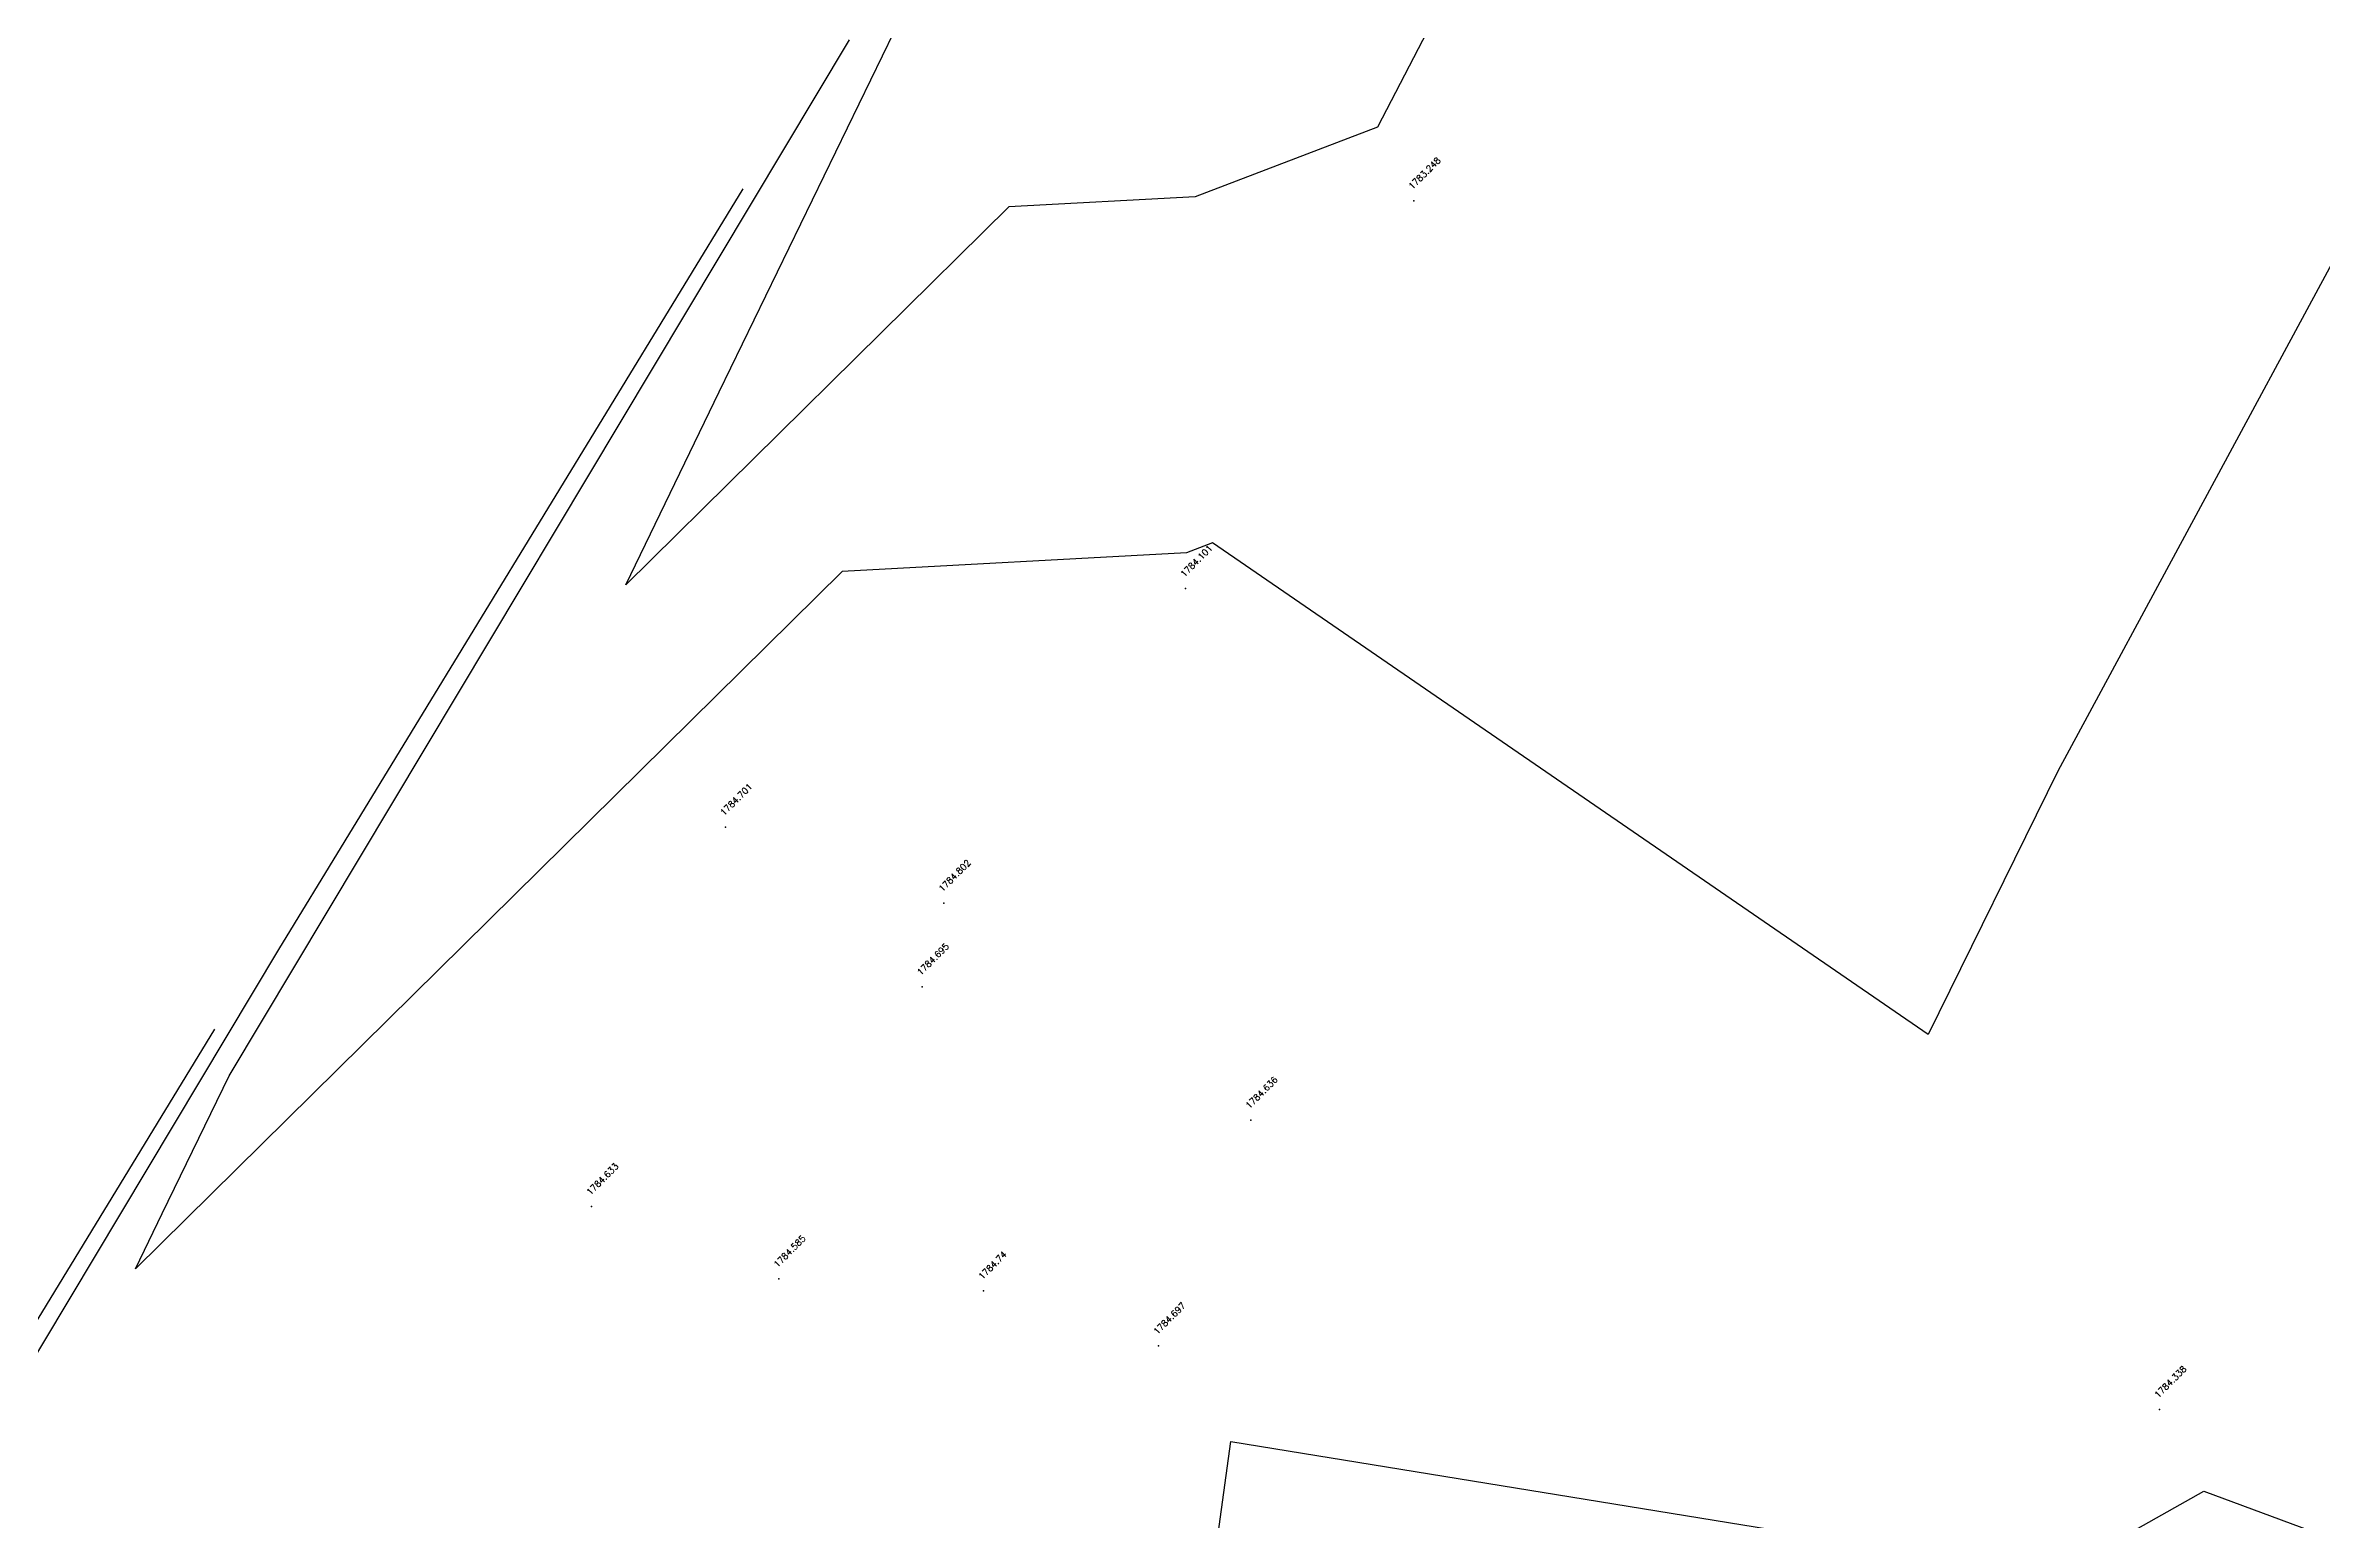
# Model space of a CAD drawing. Header units: inches. Extents: x 9956484 to 9957113, y 272553 to 273016.
# Drawn here: x 9956541.6 to 9956631.2, y 272699.4 to 272757.5 of the extents above; entities that cross this region are included whole.
import ezdxf
from ezdxf.enums import TextEntityAlignment as Align

# ---------------------------------------------------------------- set-up
doc = ezdxf.new("R2010")
doc.units = ezdxf.units.IN
doc.header["$MEASUREMENT"] = 0
for name, color, linetype in [('Contour', 4, 'Continuous'), ('Index_Contour', 8, 'Continuous'), ('Points', 7, 'Continuous'), ('Points-ELV', 6, 'Continuous'), ('Points-NUM', 4, 'Continuous'), ('Points-TXT', 3, 'Continuous')]:
    doc.layers.add(name, color=color, linetype=linetype)
doc.styles.add('romans', font='romans.shx')

# ---------------------------------------------------------------- blocks, each defined once
blk = doc.blocks.new('POINTS')
at = {"layer": 'Points'}
blk.add_line((0, 0), (0, 0), dxfattribs=at)
blk.add_point((0, 0), dxfattribs=at)
at = {"layer": 'Points-ELV', "style": 'romans'}
blk.add_attdef('ELEV', text='', height=1, rotation=45, dxfattribs=at).set_placement((0, 0), align=Align.BOTTOM_LEFT)
at = {"layer": 'Points-NUM', "style": 'romans'}
blk.add_attdef('PTNUM', text='', height=1, dxfattribs=at).set_placement((0, 0), align=Align.BOTTOM_RIGHT)
at = {"layer": 'Points-TXT', "style": 'romans'}
blk.add_attdef('DESC', text='', height=1, dxfattribs=at).set_placement((0, 0), align=Align.BOTTOM_RIGHT)

msp = doc.modelspace()

# ---------------------------------------------------------------- linework, layer by layer
at = {"layer": 'Contour'}
for points, elevation in [([(9956629.771, 272816.976), (9956624.529, 272810.158), (9956619.322, 272803.106), (9956593.98, 272754.261), (9956586.805, 272751.519), (9956579.466, 272751.118), (9956564.4, 272736.249), (9956568.072, 272743.834), (9956577.25, 272762.747), (9956598.064, 272797.51), (9956610.57, 272818.011)], 1783), ([(9956713.419, 272774.161), (9956708.896, 272758.797), (9956683.221, 272745.484), (9956637.314, 272759.632), (9956620.75, 272728.907), (9956615.648, 272718.536), (9956587.486, 272737.901), (9956586.458, 272737.508), (9956572.91, 272736.768), (9956545.098, 272709.32), (9956546.151, 272711.494), (9956548.783, 272716.917), (9956573.196, 272757.693)], 1784), ([(9956548.216, 272718.751), (9956527.058, 272684.069), (9956518.017, 272668.968), (9956528.796, 272670.86), (9956529.279, 272665.633), (9956536.608, 272671.16), (9956539.131, 272674.523), (9956551.849, 272677.333), (9956579.114, 272686.754), (9956582.416, 272689.97), (9956596.897, 272685.242), (9956597.562, 272690.086), (9956614.334, 272687.357), (9956629.135, 272695.689), (9956634.17, 272693.826)], 1786)]:
    msp.add_lwpolyline(points, dxfattribs=dict(at, elevation=elevation))
at = {"layer": 'Index_Contour', "elevation": 1785}
msp.add_lwpolyline([(9956569.001, 272751.838), (9956550.727, 272721.883), (9956530.108, 272687.445), (9956534.142, 272688.153), (9956535.419, 272674.325), (9956535.596, 272672.909), (9956541.205, 272680.385), (9956571.536, 272687.085), (9956576.955, 272688.957), (9956582.681, 272694.535), (9956586.913, 272693.154), (9956588.198, 272702.513), (9956620.601, 272697.24), (9956626.496, 272700.559), (9956635.261, 272697.314)], dxfattribs=at)

# ---------------------------------------------------------------- block references
at = {"layer": 'Points', "linetype": 'Continuous'}
ref = msp.add_blockref('POINTS', (9956595.399, 272751.362, 1783.248), dxfattribs=at)
ref.add_attrib('ELEV', '1783.248', dxfattribs={"layer": 'Points-ELV', "height": 0.25, "rotation": 45, "style": 'romans'}).set_placement((9956595.399, 272751.737, 1783.248), align=Align.BOTTOM_LEFT)
ref = msp.add_blockref('POINTS', (9956586.423, 272736.093, 1784.101), dxfattribs=at)
ref.add_attrib('ELEV', '1784.101', dxfattribs={"layer": 'Points-ELV', "height": 0.25, "rotation": 45, "style": 'romans'}).set_placement((9956586.423, 272736.468, 1784.101), align=Align.BOTTOM_LEFT)
ref = msp.add_blockref('POINTS', (9956568.314, 272726.709, 1784.701), dxfattribs=at)
ref.add_attrib('ELEV', '1784.701', dxfattribs={"layer": 'Points-ELV', "height": 0.25, "rotation": 45, "style": 'romans'}).set_placement((9956568.314, 272727.084, 1784.701), align=Align.BOTTOM_LEFT)
ref = msp.add_blockref('POINTS', (9956576.908, 272723.711, 1784.802), dxfattribs=at)
ref.add_attrib('ELEV', '1784.802', dxfattribs={"layer": 'Points-ELV', "height": 0.25, "rotation": 45, "style": 'romans'}).set_placement((9956576.908, 272724.086, 1784.802), align=Align.BOTTOM_LEFT)
ref = msp.add_blockref('POINTS', (9956576.056, 272720.422, 1784.695), dxfattribs=at)
ref.add_attrib('ELEV', '1784.695', dxfattribs={"layer": 'Points-ELV', "height": 0.25, "rotation": 45, "style": 'romans'}).set_placement((9956576.056, 272720.797, 1784.695), align=Align.BOTTOM_LEFT)
ref = msp.add_blockref('POINTS', (9956588.986, 272715.171, 1784.636), dxfattribs=at)
ref.add_attrib('ELEV', '1784.636', dxfattribs={"layer": 'Points-ELV', "height": 0.25, "rotation": 45, "style": 'romans'}).set_placement((9956588.986, 272715.546, 1784.636), align=Align.BOTTOM_LEFT)
ref = msp.add_blockref('POINTS', (9956563.052, 272711.765, 1784.633), dxfattribs=at)
ref.add_attrib('ELEV', '1784.633', dxfattribs={"layer": 'Points-ELV', "height": 0.25, "rotation": 45, "style": 'romans'}).set_placement((9956563.052, 272712.14, 1784.633), align=Align.BOTTOM_LEFT)
ref = msp.add_blockref('POINTS', (9956570.417, 272708.922, 1784.585), dxfattribs=at)
ref.add_attrib('ELEV', '1784.585', dxfattribs={"layer": 'Points-ELV', "height": 0.25, "rotation": 45, "style": 'romans'}).set_placement((9956570.417, 272709.297, 1784.585), align=Align.BOTTOM_LEFT)
ref = msp.add_blockref('POINTS', (9956578.477, 272708.445, 1784.74), dxfattribs=at)
ref.add_attrib('ELEV', '1784.74', dxfattribs={"layer": 'Points-ELV', "height": 0.25, "rotation": 45, "style": 'romans'}).set_placement((9956578.477, 272708.82, 1784.74), align=Align.BOTTOM_LEFT)
ref = msp.add_blockref('POINTS', (9956585.361, 272706.278, 1784.697), dxfattribs=at)
ref.add_attrib('ELEV', '1784.697', dxfattribs={"layer": 'Points-ELV', "height": 0.25, "rotation": 45, "style": 'romans'}).set_placement((9956585.361, 272706.653, 1784.697), align=Align.BOTTOM_LEFT)
ref = msp.add_blockref('POINTS', (9956624.75, 272703.782, 1784.338), dxfattribs=at)
ref.add_attrib('ELEV', '1784.338', dxfattribs={"layer": 'Points-ELV', "height": 0.25, "rotation": 45, "style": 'romans'}).set_placement((9956624.75, 272704.157, 1784.338), align=Align.BOTTOM_LEFT)

doc.saveas('drawing.dxf')
